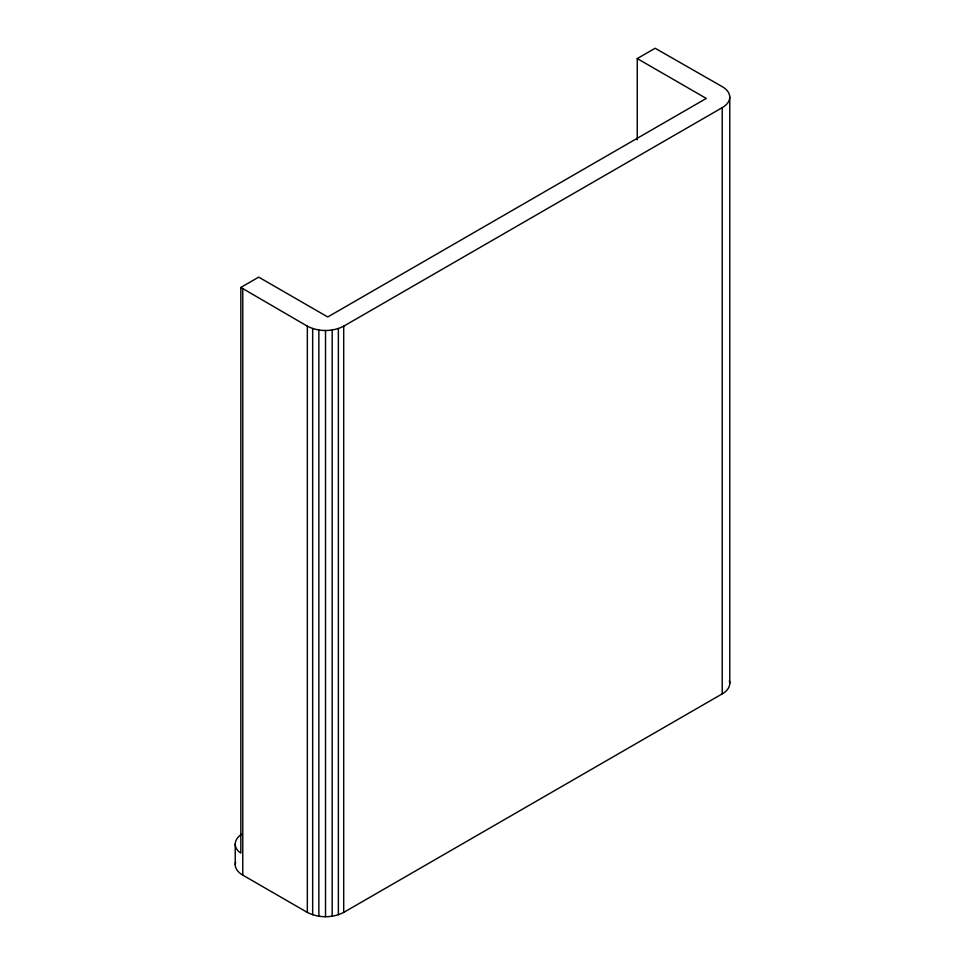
<?xml version="1.0" encoding="UTF-8"?>
<svg xmlns="http://www.w3.org/2000/svg" width="965" height="965" viewBox="0 0 965 965"><rect width="100%" height="100%" fill="white"/><g stroke="black" fill="none" stroke-linecap="round" stroke-linejoin="round"><path stroke-width="1.45" d="M241.624 834.267A25.717 14.849 0 0 0 238.681 851.48L240.828 853.096L240.828 287.449L258.716 277.124L327.75 316.978L706.284 98.43L637.25 58.576L637.25 139.816M637.25 58.576L655.139 48.25L722.23 86.645A25.717 14.849 0 0 1 722.23 107.646L722.23 693.859L343.697 912.408C332.527 918.161 318.522 918.161 307.34 912.408L242.77 875.122A25.717 14.849 0 0 1 235.629 862.047M240.828 287.449L307.34 326.182C318.522 331.936 332.527 331.936 343.697 326.182L722.23 107.646M729.769 97.139L729.769 683.365M343.697 326.182L343.697 912.408M338.377 328.546L338.377 914.76M332.177 330.03L332.177 916.243M325.519 330.537L325.519 916.75M318.86 330.03L318.86 916.243M312.66 328.546L312.66 914.76M307.34 326.182L307.34 912.408M242.77 288.897L242.77 875.122M235.231 844.061L235.231 864.628M729.371 680.783A25.717 14.849 0 0 1 722.23 693.859"/></g></svg>
